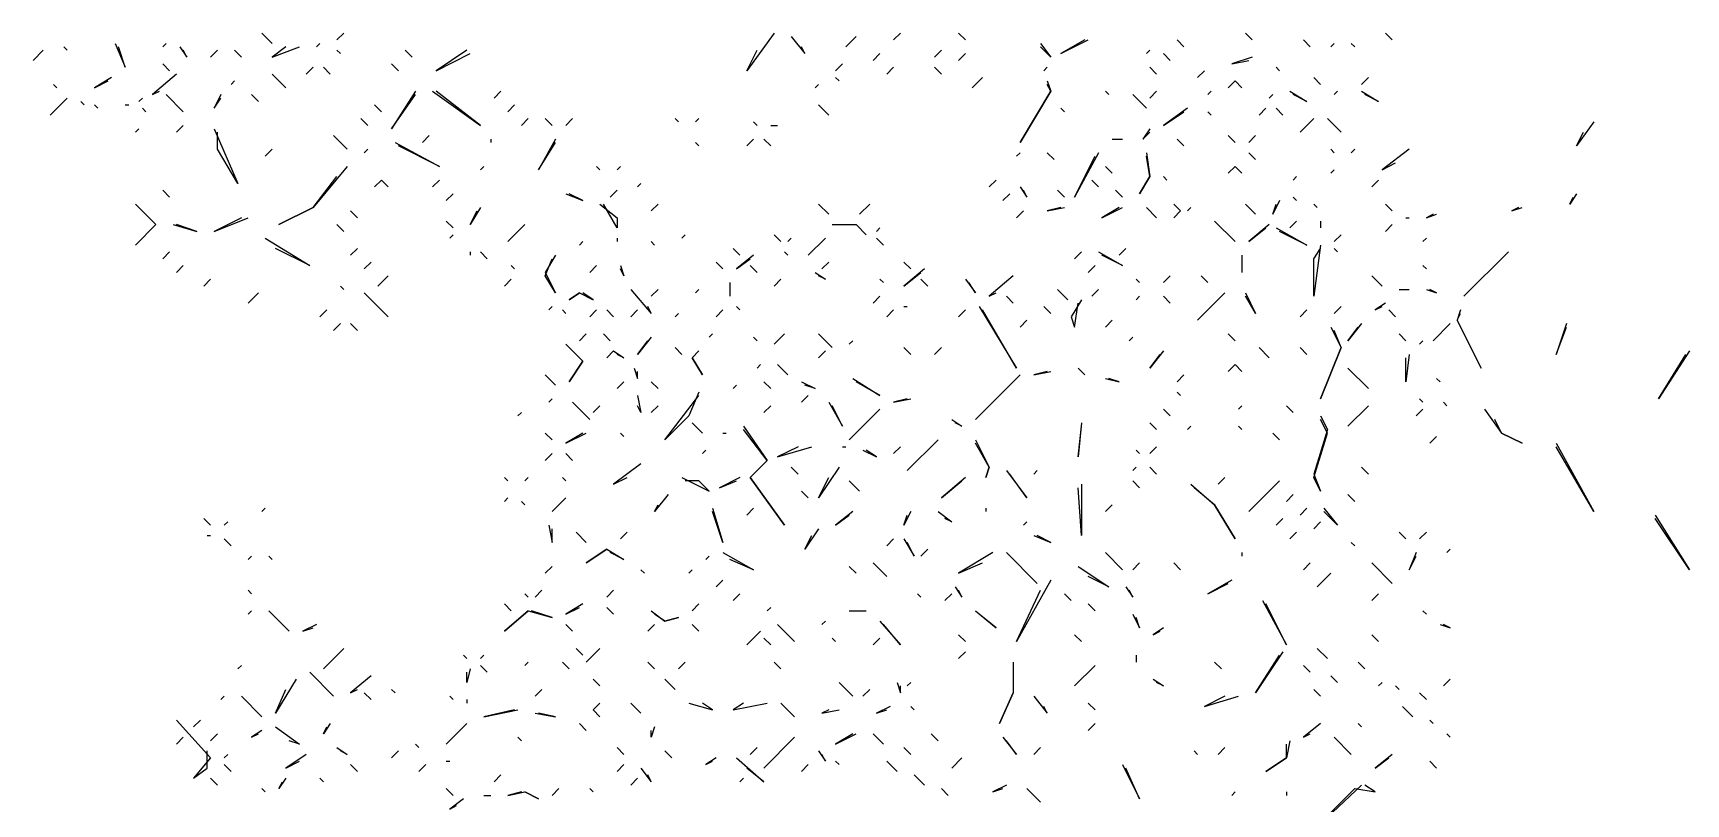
# Model space of a CAD drawing. Extents: x 1 to 2775, y -31 to 2075.
# Drawn here: x 1618 to 1698.7, y 681.9 to 719.5 of the extents above; entities that cross this region are included whole.
import ezdxf

# ---------------------------------------------------------------- set-up
doc = ezdxf.new("R2010")
doc.units = 0
doc.layers.add('LINEWORK', color=4, linetype='CONTINUOUS')

msp = doc.modelspace()

# ---------------------------------------------------------------- linework, layer by layer
at = {"layer": 'LINEWORK'}
for points in [[(1619.5, 718.8333), (1619.6667, 718.6667)], [(1622, 719), (1622.5, 717.8333), (1622.1667, 718.8333)], [(1624.5, 719), (1624.3333, 718.8333)], [(1625.1667, 718.8333), (1625.5, 718.3333), (1625.3333, 718.6667)], [(1629.1667, 719.5), (1629.6667, 719)], [(1630.3333, 718.8333), (1629.6667, 718.3333), (1631, 718.8333)], [(1632, 719), (1631.8333, 718.8333)], [(1633.1667, 719.5), (1632.8333, 719.1667)], [(1654.1667, 719.5), (1652.8333, 717.6667), (1653.3333, 718.6667)], [(1655, 719.3333), (1655.6667, 718.5), (1655.5, 718.8333)], [(1658.1667, 719.3333), (1657.6667, 718.8333)], [(1660.3333, 719.5), (1660, 719.1667)], [(1663.1667, 719.5), (1663.5, 719.1667)], [(1667.1667, 719), (1667.6667, 718.3333), (1667.1667, 718.8333)], [(1669.3333, 719.1667), (1668.1667, 718.5), (1669.5, 719.1667)], [(1673.8333, 719.1667), (1674.1667, 718.8333)], [(1677.1667, 719.5), (1677.5, 719.1667)], [(1680, 719.1667), (1680.3333, 718.8333)], [(1681.5, 719), (1681.3333, 718.8333)], [(1682.3333, 719), (1682.5, 718.8333)], [(1684, 719.5), (1684.3333, 719.1667)], [(1618.5, 718.6667), (1618, 718.1667)], [(1624.3333, 718), (1624.6667, 717.6667)], [(1627, 718.6667), (1626.6667, 718.3333)], [(1627.8333, 718.6667), (1628.1667, 718.3333)], [(1632.8333, 718.6667), (1633, 718.5)], [(1635.5, 718), (1635.8333, 717.6667)], [(1636.1667, 718.6667), (1636.5, 718.3333)], [(1639.1667, 718.6667), (1637.6667, 717.6667), (1639.3333, 718.5)], [(1657.5, 718), (1657.1667, 717.6667)], [(1659.3333, 718.5), (1659, 718.1667)], [(1662.3333, 718.6667), (1662, 718.3333)], [(1663.5, 718.5), (1663.1667, 718.1667)], [(1672.5, 718.6667), (1672.3333, 718.5)], [(1673.1667, 718.5), (1673.5, 718.1667)], [(1677.5, 718.3333), (1676.5, 718), (1677.3333, 718.1667)], [(1621.8333, 717.3333), (1621, 716.8333), (1621.6667, 717.1667)], [(1625, 717.5), (1623.8333, 716.5), (1624.1667, 716.6667)], [(1627.8333, 717.1667), (1627.6667, 717)], [(1629.6667, 717.5), (1630.3333, 716.8333)], [(1631.6667, 717.8333), (1631.3333, 717.5)], [(1632.1667, 717.8333), (1632.5, 717.5)], [(1657.1667, 717.3333), (1657.3333, 717.1667)], [(1660, 717.8333), (1659.6667, 717.5)], [(1662, 717.8333), (1662.3333, 717.5)], [(1664.3333, 717.3333), (1663.8333, 716.8333)], [(1667.5, 717.1667), (1667.6667, 716.6667), (1666.1667, 714.1667), (1667.6667, 716.6667), (1667.5, 717)], [(1667.5, 717.8333), (1667.3333, 717.6667)], [(1672.5, 717.8333), (1672.8333, 717.5)], [(1675.1667, 717.6667), (1674.8333, 717.3333)], [(1676.6667, 717.1667), (1676.3333, 716.8333), (1676.6667, 717.1667), (1677, 716.8333)], [(1678.6667, 717.8333), (1678.8333, 717.6667)], [(1680.5, 717.3333), (1680.8333, 717)], [(1683.1667, 717.3333), (1682.8333, 717)], [(1619.6667, 716.3333), (1618.8333, 715.5)], [(1619, 717), (1619.1667, 716.8333)], [(1623.3333, 716.3333), (1623.1667, 716.1667)], [(1624.5, 716.5), (1625.3333, 715.6667)], [(1627.1667, 716.5), (1626.8333, 715.8333), (1627.1667, 716.3333)], [(1628.6667, 716.5), (1629, 716.1667)], [(1636.6667, 716.6667), (1635.5, 714.8333), (1636.6667, 716.5)], [(1637.5, 716.6667), (1639.8333, 715), (1637.6667, 716.6667)], [(1640.8333, 716.6667), (1640.5, 716.3333)], [(1656.3333, 717), (1656.1667, 716.8333)], [(1670.3333, 716.6667), (1670.5, 716.5)], [(1671.6667, 716.5), (1672.3333, 715.8333)], [(1672.8333, 716.6667), (1672.5, 716.3333)], [(1675.5, 716.6667), (1675.3333, 716.5)], [(1678.5, 716.5), (1678.3333, 716.3333)], [(1679.3333, 716.6667), (1680.1667, 716.1667), (1679.5, 716.5)], [(1681.6667, 716.6667), (1681.5, 716.5)], [(1682.8333, 716.6667), (1683.6667, 716.1667), (1683, 716.5)], [(1620.3333, 716.1667), (1620.5, 716)], [(1621, 716), (1621.1667, 715.8333)], [(1622.5, 716), (1622.6667, 716)], [(1623.3333, 715.8333), (1623.5, 715.6667)], [(1634.6667, 716), (1635, 715.6667)], [(1641.5, 716), (1641.1667, 715.6667)], [(1656.3333, 716), (1656.8333, 715.5)], [(1668.1667, 715.8333), (1668.3333, 715.6667)], [(1674.3333, 715.8333), (1673.1667, 715), (1674.1667, 715.6667)], [(1675.3333, 715.6667), (1675.5, 715.5)], [(1678.1667, 715.8333), (1677.8333, 715.5)], [(1678.6667, 715.8333), (1679, 715.5)], [(1623.1667, 714.8333), (1623, 714.6667)], [(1625.3333, 715), (1625, 714.6667)], [(1626.8333, 714.8333), (1628, 712.1667), (1627, 713.8333), (1627, 714.6667)], [(1634, 715.3333), (1634.3333, 715)], [(1642.1667, 715.3333), (1641.8333, 715)], [(1643, 715.3333), (1643.3333, 715)], [(1644.3333, 715.3333), (1644, 715)], [(1649.3333, 715.3333), (1649.5, 715.1667)], [(1650.5, 715.3333), (1650.3333, 715.1667)], [(1653.1667, 715.1667), (1653.3333, 715)], [(1654, 715), (1654.3333, 715)], [(1672.5, 714.8333), (1672.1667, 714.3333), (1672.5, 714.6667)], [(1680.5, 715.3333), (1679.8333, 714.6667)], [(1681.1667, 715.3333), (1681.8333, 714.6667)], [(1694.1667, 715.1667), (1693.3333, 714), (1693.6667, 714.6667)], [(1632.6667, 714.5), (1633.3333, 713.8333)], [(1635.6667, 714.1667), (1637.8333, 713), (1635.8333, 714)], [(1637.3333, 714.5), (1637, 714.1667)], [(1640.3333, 714.3333), (1640.3333, 714.1667)], [(1643.5, 714.3333), (1642.6667, 712.8333), (1643.5, 714.1667)], [(1650.3333, 714.1667), (1650.5, 714)], [(1653.1667, 714.3333), (1652.8333, 714)], [(1653.6667, 714.3333), (1654, 714)], [(1670.6667, 714.3333), (1671.1667, 714.3333)], [(1673.8333, 714.3333), (1674.1667, 714)], [(1676.3333, 714.5), (1676.6667, 714.1667)], [(1677.6667, 714.5), (1677.3333, 714.1667)], [(1629.6667, 713.8333), (1629.3333, 713.5)], [(1634.3333, 713.8333), (1634.1667, 713.6667)], [(1666.1667, 713.6667), (1666, 713.5)], [(1667.5, 713.6667), (1667.8333, 713.3333)], [(1670, 713.6667), (1668.8333, 711.5), (1669.8333, 713.5)], [(1672.3333, 713.6667), (1672.5, 712.5), (1672, 711.6667), (1672.5, 712.5), (1672.3333, 713.5)], [(1677.3333, 713.6667), (1677.6667, 713.3333)], [(1681.3333, 713.8333), (1681.5, 713.6667)], [(1682.5, 713.8333), (1682.3333, 713.6667)], [(1685.1667, 713.8333), (1683.8333, 712.8333), (1684.5, 713.1667)], [(1633.3333, 713), (1631.6667, 711), (1630, 710.1667), (1631.6667, 711), (1632.8333, 712.5)], [(1635, 712.3333), (1634.6667, 712), (1635, 712.3333), (1635.3333, 712)], [(1637.8333, 712.3333), (1637.5, 712)], [(1640, 713), (1639.8333, 712.8333)], [(1645.5, 713), (1645.6667, 712.8333)], [(1646.6667, 713), (1646.5, 712.8333)], [(1665, 712.3333), (1664.6667, 712)], [(1669.6667, 712.3333), (1670, 712)], [(1670.3333, 713), (1670.6667, 712.6667)], [(1673.1667, 712.5), (1673.3333, 712.3333)], [(1676.6667, 713), (1676.3333, 712.6667), (1676.6667, 713), (1677, 712.6667)], [(1679.6667, 712.5), (1679.5, 712.3333)], [(1681.5, 712.8333), (1681.3333, 712.6667)], [(1683.6667, 712.3333), (1683.3333, 712)], [(1624.3333, 711.8333), (1624.6667, 711.5)], [(1638.5, 711.6667), (1638.1667, 711.3333)], [(1644, 711.6667), (1644.8333, 711.3333), (1644.1667, 711.6667)], [(1646.5, 711.8333), (1646.1667, 711.5)], [(1647.6667, 712.1667), (1647.5, 712)], [(1665.6667, 711.6667), (1665.3333, 711.3333)], [(1666.1667, 712), (1666.5, 711.5), (1666.3333, 711.8333)], [(1668, 711.8333), (1668.3333, 711.5)], [(1670.8333, 711.8333), (1671.1667, 711.5)], [(1679.5, 711.5), (1679.6667, 711.3333)], [(1693.3333, 711.6667), (1693, 711.1667), (1693.1667, 711.5)], [(1623, 711.1667), (1624, 710.1667), (1623, 709.1667), (1624, 710.1667)], [(1633.5, 710.8333), (1633.8333, 710.5)], [(1639.8333, 711), (1639.3333, 710.1667), (1639.6667, 710.8333)], [(1645.6667, 711.1667), (1646.5, 710.5), (1646.5, 710), (1645.8333, 711.1667)], [(1648.5, 711.1667), (1648.1667, 710.8333)], [(1656.3333, 711.1667), (1656.8333, 710.6667)], [(1658.8333, 711.1667), (1658.3333, 710.6667)], [(1666.3333, 710.8333), (1666, 710.5)], [(1668.1667, 711), (1667.5, 710.8333), (1668.3333, 711)], [(1671, 711), (1670.1667, 710.5), (1671.1667, 711)], [(1672.3333, 711), (1672.8333, 710.5)], [(1673.6667, 711.1667), (1674, 710.8333), (1673.6667, 710.5), (1674, 710.8333)], [(1674.5, 711), (1674.3333, 710.8333)], [(1677.1667, 711.1667), (1677.6667, 710.6667)], [(1678.8333, 711.3333), (1678.5, 710.6667), (1678.6667, 711.1667)], [(1680.5, 711.1667), (1680.6667, 711)], [(1684, 711.1667), (1684.3333, 710.8333)], [(1690.5, 711), (1690.1667, 710.8333), (1690.6667, 711)], [(1624.8333, 710.1667), (1626, 709.8333), (1625, 710.1667)], [(1628.1667, 710.5), (1626.8333, 709.8333), (1628.5, 710.5)], [(1632.8333, 710.1667), (1633.1667, 709.8333)], [(1638.1667, 710.3333), (1638.5, 710)], [(1642, 710.1667), (1641.1667, 709.3333)], [(1657, 710.1667), (1658.1667, 710.1667), (1658.6667, 709.6667), (1658.1667, 710.1667)], [(1659.3333, 710), (1659.1667, 709.8333)], [(1675.6667, 710.3333), (1676.6667, 709.3333)], [(1678.3333, 710.1667), (1677.3333, 709.3333), (1678.1667, 710)], [(1678.6667, 710), (1680.1667, 709.1667), (1678.8333, 709.8333)], [(1679.6667, 710.3333), (1679.3333, 710)], [(1680.8333, 710.3333), (1680.8333, 710)], [(1684.3333, 710.1667), (1684, 709.8333)], [(1685, 710.5), (1685.1667, 710.5)], [(1686.3333, 710.6667), (1686, 710.5), (1686.5, 710.6667)], [(1629.3333, 709.5), (1631.5, 708.1667), (1629.8333, 709)], [(1638.5, 709.6667), (1638.3333, 709.5)], [(1644.8333, 709.3333), (1644.6667, 709.1667)], [(1646.5, 709.5), (1646.5, 709.3333)], [(1648.1667, 709.3333), (1648.3333, 709.1667)], [(1649.8333, 709.6667), (1649.6667, 709.5)], [(1654.1667, 709.6667), (1654.5, 709.3333)], [(1655, 709.5), (1654.8333, 709.3333)], [(1656.6667, 709.5), (1655.8333, 708.6667)], [(1659.1667, 709.5), (1659.5, 709.1667)], [(1680.8333, 709.1667), (1680.5, 706.6667), (1680.5, 708.5), (1680.8333, 709)], [(1681.8333, 709.6667), (1681.5, 709.3333)], [(1686, 709.5), (1685.8333, 709.3333)], [(1624.6667, 708.8333), (1624.3333, 708.5)], [(1633.8333, 709), (1633.5, 708.6667)], [(1634.5, 708.3333), (1634.1667, 708)], [(1639.3333, 708.8333), (1639.3333, 708.6667)], [(1639.8333, 708.8333), (1640.1667, 708.5)], [(1643.5, 708.6667), (1643, 707.8333), (1643.5, 706.8333), (1643, 707.6667), (1643.3333, 708.5)], [(1651.3333, 708.3333), (1651.6667, 708)], [(1652.1667, 709), (1652.5, 708.6667)], [(1653.1667, 708.6667), (1652.3333, 708), (1653, 708.5)], [(1654.6667, 708.8333), (1654.8333, 708.6667)], [(1656.8333, 708.3333), (1656.5, 708)], [(1660.5, 708.3333), (1660.8333, 708)], [(1669.1667, 708.8333), (1668.8333, 708.5)], [(1670, 708.8333), (1671.1667, 708.1667), (1670.1667, 708.6667)], [(1671.3333, 709), (1671, 708.6667)], [(1677, 708.6667), (1677, 707.8333)], [(1681.5, 709), (1681.6667, 708.8333)], [(1690, 708.8333), (1687.8333, 706.6667)], [(1625.3333, 708.1667), (1625, 707.8333)], [(1626.6667, 707.5), (1626.3333, 707.1667)], [(1635.3333, 707.6667), (1634.8333, 707.1667)], [(1641.3333, 707.5), (1641, 707.1667)], [(1641.3333, 708.1667), (1641.5, 708)], [(1645.5, 708.1667), (1645.1667, 707.8333)], [(1646.6667, 708.1667), (1646.8333, 707.6667), (1646.6667, 708)], [(1653, 708.1667), (1653.3333, 707.8333)], [(1654.5, 707.5), (1654.1667, 707.1667)], [(1656.1667, 707.8333), (1656.6667, 707.5), (1656.3333, 707.6667)], [(1659.3333, 707.5), (1659.5, 707.3333)], [(1661.5, 708), (1660.5, 707.1667), (1661.3333, 707.8333)], [(1661.3333, 707.5), (1661.6667, 707.1667)], [(1663.5, 707.5), (1664, 706.8333), (1663.6667, 707.3333)], [(1665.8333, 707.6667), (1664.6667, 706.6667), (1665, 706.8333)], [(1669.8333, 708.1667), (1669.5, 707.8333)], [(1671.8333, 707.5), (1672, 707.3333)], [(1673.5, 707.6667), (1673.1667, 707.3333)], [(1675, 707.6667), (1675.3333, 707.3333)], [(1683.3333, 707.6667), (1683.8333, 707.1667)], [(1685.8333, 708.1667), (1686, 708)], [(1629, 706.8333), (1628.5, 706.3333)], [(1633, 707.1667), (1633.1667, 707)], [(1634.1667, 706.8333), (1635.3333, 705.6667)], [(1644.6667, 706.8333), (1644.1667, 706.5), (1644.6667, 706.8333), (1645.3333, 706.5), (1644.8333, 706.8333)], [(1647.1667, 707), (1648.1667, 705.8333), (1648, 706.1667)], [(1648.5, 707), (1648.1667, 706.6667)], [(1650.5, 707), (1650.3333, 706.8333)], [(1652, 707.3333), (1652, 706.6667)], [(1659.3333, 706.6667), (1659, 706.3333)], [(1665.5, 706.6667), (1665.8333, 706.3333)], [(1668, 707), (1668.5, 706.5)], [(1670, 707), (1669.6667, 706.6667)], [(1672, 706.6667), (1671.8333, 706.5)], [(1673.1667, 706.6667), (1673.5, 706.3333)], [(1676.1667, 706.8333), (1674.8333, 705.5)], [(1677.1667, 706.8333), (1677.6667, 705.8333), (1677.1667, 706.6667)], [(1684.6667, 707), (1685.1667, 707)], [(1686, 707), (1686.5, 706.8333), (1686.1667, 707)], [(1632.3333, 706), (1632, 705.6667)], [(1643.3333, 706.1667), (1643.1667, 706)], [(1643.8333, 706), (1644, 705.8333)], [(1645.5, 706), (1645.1667, 705.6667)], [(1646, 706), (1646.3333, 705.6667)], [(1647.5, 706), (1647.1667, 705.6667)], [(1649.5, 705.8333), (1649.3333, 705.6667)], [(1651.6667, 706), (1651.3333, 705.6667)], [(1652.3333, 706.1667), (1652.5, 706)], [(1660, 706), (1659.6667, 705.6667)], [(1660.5, 706.1667), (1660.6667, 706.1667)], [(1663.5, 706), (1663.1667, 705.6667)], [(1664.1667, 706.1667), (1666, 703.1667), (1664.3333, 706)], [(1667.3333, 706.1667), (1667.6667, 705.8333)], [(1669.1667, 706.5), (1668.6667, 705.6667), (1668.8333, 705.1667), (1669, 706.3333)], [(1680.1667, 706), (1679.8333, 705.6667)], [(1681.8333, 706.1667), (1681.5, 705.8333)], [(1684, 706.3333), (1683.5, 706), (1683.8333, 706.1667)], [(1684.1667, 706), (1684.5, 705.6667)], [(1687.6667, 706), (1687.5, 705.5), (1688.6667, 703.1667), (1687.5, 705.5), (1687.6667, 705.8333)], [(1633, 705.3333), (1632.6667, 705)], [(1633.5, 705.3333), (1633.8333, 705)], [(1666.5, 705.5), (1666.1667, 705.1667)], [(1670.6667, 705.5), (1670.3333, 705.1667)], [(1681.3333, 705.1667), (1681.8333, 704.1667), (1680.8333, 701.6667), (1681.8333, 704.1667), (1681.5, 705)], [(1682.8333, 705.3333), (1682.1667, 704.5), (1682.6667, 705.1667)], [(1687.1667, 705.3333), (1686.3333, 704.5)], [(1692.8333, 705.3333), (1692.3333, 703.8333), (1692.8333, 705.1667)], [(1644, 704.3333), (1644.8333, 703.5), (1644.1667, 702.5), (1644.8333, 703.5)], [(1645, 704.8333), (1644.6667, 704.5)], [(1645.8333, 704.8333), (1646.1667, 704.5)], [(1648.1667, 704.6667), (1647.5, 703.8333), (1648, 704.5)], [(1651.1667, 704.8333), (1651, 704.6667)], [(1653.1667, 704.6667), (1653.3333, 704.5)], [(1654.6667, 704.8333), (1654.1667, 704.3333)], [(1656.3333, 704.8333), (1657, 704.1667)], [(1658, 704.5), (1657.8333, 704.3333)], [(1671.6667, 704.6667), (1671.5, 704.5)], [(1676.3333, 704.8333), (1676.6667, 704.5)], [(1684.6667, 704.8333), (1685, 704.5)], [(1685.8333, 704.5), (1685.6667, 704.3333)], [(1646.3333, 704), (1646, 703.6667), (1646.3333, 704), (1646.8333, 703.6667), (1646.5, 703.8333)], [(1649.3333, 704.1667), (1649.6667, 703.8333)], [(1650.5, 704), (1650.1667, 703.6667), (1650.6667, 702.8333), (1650.1667, 703.6667)], [(1656.6667, 704), (1656.3333, 703.6667)], [(1660.5, 704.1667), (1660.8333, 703.8333)], [(1662.3333, 704.1667), (1662, 703.8333)], [(1673.1667, 704), (1672.5, 703.1667), (1673, 703.8333)], [(1677.8333, 704.1667), (1678.3333, 703.6667)], [(1679.8333, 704.1667), (1680.1667, 703.8333)], [(1685.1667, 703.8333), (1685, 702.5), (1685, 703.6667)], [(1698.8333, 704), (1697.3333, 701.6667), (1698.6667, 703.8333)], [(1643, 702.8333), (1643.5, 702.3333)], [(1647.3333, 703.1667), (1647.5, 702.6667), (1647.5, 703)], [(1653.5, 703.3333), (1653.3333, 703.1667)], [(1654.3333, 703.3333), (1654.8333, 702.8333)], [(1658, 702.6667), (1659.3333, 701.8333), (1658.1667, 702.5)], [(1666.1667, 702.8333), (1664, 700.6667)], [(1667.5, 703), (1666.8333, 702.8333), (1667.6667, 703)], [(1669, 703.1667), (1669.3333, 702.8333)], [(1670.3333, 702.6667), (1671, 702.5), (1670.5, 702.6667)], [(1674.1667, 702.8333), (1673.8333, 702.5)], [(1676.6667, 703.3333), (1676.3333, 703), (1676.6667, 703.3333), (1677, 703)], [(1682.1667, 703.1667), (1683.1667, 702.1667)], [(1686.5, 702.6667), (1686.6667, 702.5)], [(1646.8333, 702.5), (1646.5, 702.1667)], [(1647.5, 701.8333), (1647.6667, 701), (1647.5, 701.3333)], [(1648.1667, 702.5), (1648.5, 702.1667)], [(1650.5, 702), (1650, 700.8333), (1648.8333, 699.6667), (1650.5, 701.8333)], [(1652.3333, 702.3333), (1652.1667, 702.1667)], [(1653.6667, 702.5), (1654, 702.1667)], [(1655.5, 702.5), (1656.1667, 702.1667), (1655.6667, 702.3333)], [(1655.8333, 701.8333), (1655.5, 701.5)], [(1673.8333, 702), (1674, 701.8333)], [(1641.8333, 701), (1641.6667, 700.8333)], [(1643.3333, 701.6667), (1643.1667, 701.5)], [(1644.3333, 701.5), (1645.1667, 700.6667)], [(1645.6667, 701.3333), (1645.3333, 701)], [(1648.5, 701.3333), (1648.1667, 701)], [(1654, 701.3333), (1653.6667, 701)], [(1656.8333, 701.5), (1657.5, 700.3333), (1657, 701.3333)], [(1659.3333, 701.1667), (1657.8333, 699.6667)], [(1660.6667, 701.6667), (1660, 701.5), (1660.8333, 701.6667)], [(1673.1667, 701.1667), (1673.5, 700.8333)], [(1677, 701.3333), (1676.8333, 701.1667)], [(1679.1667, 701.3333), (1679.5, 701)], [(1683.1667, 701.3333), (1682.1667, 700.3333)], [(1685.8333, 701.1667), (1685.5, 700.8333)], [(1685.6667, 701.6667), (1685.8333, 701.5)], [(1686.8333, 701.5), (1687, 701.3333)], [(1688.8333, 701.1667), (1689.6667, 700), (1690.6667, 699.5), (1689.6667, 700), (1689.3333, 700.6667)], [(1650.1667, 700.5), (1650.6667, 700)], [(1652.6667, 700.3333), (1653.8333, 698.6667), (1653, 697.8333), (1654.6667, 695.5), (1653, 697.8333), (1653.8333, 698.6667), (1652.6667, 700.1667)], [(1662.8333, 700.6667), (1663.3333, 700.3333), (1663, 700.5)], [(1669.1667, 700.5), (1669, 698.8333), (1669.1667, 700.3333)], [(1672.5, 700.5), (1672.8333, 700.1667)], [(1674.5, 700.3333), (1674.3333, 700.1667)], [(1676.8333, 700.3333), (1677, 700.1667)], [(1680.8333, 700.8333), (1681.1667, 700.1667), (1680.5, 698), (1680.8333, 697.1667), (1680.5, 697.8333), (1681.1667, 700), (1680.8333, 700.6667)], [(1643, 700), (1643.3333, 699.6667)], [(1644.8333, 700), (1644, 699.5), (1645, 700)], [(1646.6667, 700), (1646.8333, 699.8333)], [(1651.6667, 700), (1651.8333, 700)], [(1662.1667, 699.6667), (1660.6667, 698.1667)], [(1664, 699.6667), (1664.6667, 698.3333), (1664.5, 697.8333), (1664.6667, 698.3333), (1664, 699.5)], [(1678.5, 700), (1678.8333, 699.6667)], [(1686.5, 699.8333), (1686.1667, 699.5)], [(1692.3333, 699.5), (1694.1667, 696.1667), (1692.3333, 699.3333)], [(1643.3333, 699), (1643, 698.6667)], [(1644, 699), (1644.3333, 698.6667)], [(1650.8333, 699.1667), (1650.6667, 699)], [(1655.3333, 699.3333), (1654.3333, 698.8333), (1656, 699.3333)], [(1657.5, 699.3333), (1657.6667, 699.3333)], [(1658.5, 699.1667), (1659.1667, 698.8333), (1658.6667, 699.1667)], [(1660.3333, 699.3333), (1660, 699)], [(1671.8333, 699.1667), (1672, 699)], [(1672.8333, 699.3333), (1672.5, 699)], [(1641, 697.8333), (1641.1667, 697.6667)], [(1642.1667, 697.8333), (1642, 697.6667)], [(1643.8333, 697.8333), (1644, 697.6667)], [(1647.6667, 698.5), (1646.3333, 697.5), (1647, 697.8333)], [(1649.6667, 697.8333), (1651, 697.1667), (1650.5, 697.6667), (1649.8333, 697.6667)], [(1652.5, 697.8333), (1651.5, 697.3333), (1652.3333, 697.6667)], [(1655, 698.3333), (1655.3333, 698)], [(1657.3333, 698.3333), (1656.3333, 696.8333), (1656.8333, 697.8333)], [(1663.5, 697.8333), (1662.3333, 696.8333), (1663.3333, 697.6667)], [(1665.5, 698.1667), (1666.5, 696.8333), (1665.6667, 698)], [(1667, 698.1667), (1666.8333, 698)], [(1671.8333, 698.3333), (1671.6667, 698.1667)], [(1672.5, 698.3333), (1672.8333, 698)], [(1676.1667, 697.8333), (1675.8333, 697.5)], [(1682.8333, 698.3333), (1683.1667, 698)], [(1649, 697), (1648.3333, 696.1667), (1648.5, 696.5)], [(1655.5, 697.1667), (1655.8333, 696.8333)], [(1657.8333, 697.6667), (1658.3333, 697.1667)], [(1669.1667, 697.5), (1669.1667, 695), (1669, 697.3333)], [(1671.6667, 697.6667), (1672, 697.3333)], [(1674.5, 697.5), (1675.6667, 696.5), (1676.6667, 694.8333), (1675.6667, 696.5), (1674.6667, 697.3333)], [(1678.8333, 697.6667), (1677.3333, 696.1667)], [(1679.5, 697), (1679.1667, 696.6667)], [(1682.1667, 697), (1682.5, 696.6667)], [(1629.3333, 696.3333), (1629.1667, 696.1667)], [(1641.1667, 696.8333), (1641, 696.6667)], [(1641.8333, 696.6667), (1642, 696.5)], [(1644, 696.8333), (1643.3333, 696.1667)], [(1651.1667, 696.3333), (1651.6667, 694.6667), (1651.1667, 696.1667)], [(1653.1667, 696.3333), (1652.8333, 696)], [(1658, 696.1667), (1657.1667, 695.5), (1657.8333, 696)], [(1660.8333, 696.1667), (1660.5, 695.5), (1660.6667, 696)], [(1662.1667, 696.1667), (1662.8333, 695.6667), (1662.5, 695.8333)], [(1664.5, 696.3333), (1664.5, 696.1667)], [(1670.6667, 696.5), (1670.3333, 696.1667)], [(1680.1667, 696.3333), (1679.8333, 696)], [(1681, 696.3333), (1681.6667, 695.5), (1681, 696.1667)], [(1626.3333, 695.8333), (1626.6667, 695.5)], [(1627.5, 695.6667), (1627.3333, 695.5)], [(1643.1667, 695.5), (1643.3333, 694.6667), (1643.3333, 695.3333)], [(1666.5, 695.6667), (1666.3333, 695.5)], [(1679, 695.8333), (1678.6667, 695.5)], [(1680.8333, 695.6667), (1680.5, 695.3333)], [(1697.1667, 696), (1698.8333, 693.3333), (1697.1667, 695.8333)], [(1626.5, 695), (1626.6667, 695)], [(1627.3333, 694.8333), (1627.6667, 694.5)], [(1644.5, 695.1667), (1645, 694.6667)], [(1647, 695.1667), (1646.6667, 694.8333)], [(1656.3333, 695.3333), (1655.6667, 694.3333), (1656, 695)], [(1660, 694.8333), (1659.6667, 694.5)], [(1660.5, 694.8333), (1661, 694), (1660.6667, 694.6667)], [(1666.8333, 695), (1667.6667, 694.6667), (1667, 695)], [(1679.6667, 695.1667), (1679.3333, 694.8333)], [(1682.3333, 694.6667), (1682.5, 694.5)], [(1684.6667, 695.1667), (1685, 694.8333)], [(1686, 695.1667), (1685.6667, 694.8333)], [(1628.6667, 694), (1628.5, 693.8333)], [(1629.5, 694), (1629.6667, 693.8333)], [(1646, 694.3333), (1645, 693.6667), (1646, 694.3333), (1646.8333, 693.8333), (1646.1667, 694.1667)], [(1651, 694), (1650.8333, 693.8333)], [(1651.6667, 694.1667), (1653.1667, 693.3333), (1652, 693.8333)], [(1661.6667, 694.3333), (1661.3333, 694)], [(1664.8333, 694.1667), (1663.1667, 693.1667), (1664.3333, 693.6667)], [(1665.5, 694.1667), (1667, 692.6667)], [(1670.3333, 694.1667), (1671.1667, 693.3333)], [(1677, 694.1667), (1677, 694)], [(1685.5, 694.1667), (1685.1667, 693.3333), (1685.5, 694)], [(1687.1667, 694.3333), (1687, 694.1667)], [(1643.3333, 693.5), (1643, 693.1667)], [(1647.6667, 693.3333), (1647.8333, 693.1667)], [(1650.1667, 693.3333), (1650, 693.1667)], [(1657.8333, 693.5), (1658.1667, 693.1667)], [(1659, 693.6667), (1659.6667, 693)], [(1669, 693.5), (1670.5, 692.5), (1669.5, 693)], [(1672, 693.6667), (1671.6667, 693.3333)], [(1673.6667, 693.6667), (1674, 693.3333)], [(1680.3333, 693.6667), (1680, 693.3333)], [(1681.3333, 693.1667), (1680.6667, 692.5)], [(1683.3333, 693.6667), (1684.3333, 692.6667)], [(1628.5, 692.3333), (1628.6667, 692.1667)], [(1642, 692.1667), (1642.1667, 692)], [(1642.8333, 692.3333), (1642.5, 692)], [(1646.3333, 692.3333), (1646, 692)], [(1651.6667, 692.8333), (1651.3333, 692.5)], [(1652.5, 692.1667), (1652.1667, 691.8333)], [(1661.1667, 692.1667), (1661.3333, 692)], [(1662.8333, 692.1667), (1662.5, 691.8333)], [(1663, 692.5), (1663.3333, 692), (1663.1667, 692.3333)], [(1667.6667, 692.8333), (1666, 689.8333), (1667.1667, 692.3333)], [(1668.3333, 692.1667), (1668.6667, 691.8333)], [(1671.3333, 692.5), (1671.6667, 692), (1671.5, 692.3333)], [(1676.5, 692.8333), (1675.3333, 692.1667), (1676.3333, 692.6667)], [(1683.6667, 692.1667), (1683.3333, 691.8333)], [(1628.6667, 691.3333), (1628.5, 691.1667)], [(1629.5, 691.3333), (1630.5, 690.3333)], [(1641, 691.6667), (1641.3333, 691.3333)], [(1642.1667, 691.3333), (1641, 690.3333), (1642.1667, 691.3333), (1643.3333, 691), (1642.3333, 691.3333)], [(1644.8333, 691.6667), (1644, 691.1667), (1644.6667, 691.5)], [(1646, 691.5), (1646.3333, 691.1667)], [(1648.1667, 691.3333), (1648.8333, 690.8333), (1649.5, 691), (1648.8333, 690.8333), (1648.3333, 691.1667)], [(1650.5, 691.6667), (1650.1667, 691.3333)], [(1654, 691.5), (1653.8333, 691.3333)], [(1657.8333, 691.3333), (1658.6667, 691.3333)], [(1664, 691.3333), (1665, 690.5), (1664.1667, 691.1667)], [(1669.5, 691.6667), (1669.8333, 691.3333)], [(1678, 691.8333), (1679.1667, 689.6667), (1678.1667, 691.6667)], [(1685.8333, 691.3333), (1686, 691.1667)], [(1631.8333, 690.6667), (1631.1667, 690.3333), (1631.6667, 690.5)], [(1644, 690.6667), (1644.3333, 690.3333)], [(1648.3333, 690.6667), (1648, 690.3333)], [(1650.1667, 690.6667), (1650.5, 690.3333)], [(1654.3333, 690.6667), (1655.1667, 689.8333)], [(1656.6667, 690.8333), (1656.5, 690.6667)], [(1659.3333, 690.8333), (1660.3333, 689.6667), (1659.5, 690.6667)], [(1671.6667, 691.1667), (1672, 690.5), (1671.8333, 691)], [(1686.6667, 690.6667), (1687.1667, 690.5), (1686.8333, 690.6667)], [(1653.5, 690.3333), (1652.8333, 689.6667)], [(1653.6667, 690), (1654, 689.6667)], [(1657, 690), (1657.1667, 689.8333)], [(1659.3333, 690), (1659, 689.6667)], [(1663.1667, 690.1667), (1663.5, 689.8333)], [(1668.8333, 690.1667), (1669.1667, 689.8333)], [(1673.1667, 690.5), (1672.6667, 690.1667), (1673, 690.3333)], [(1683.3333, 690.1667), (1683.6667, 689.8333)], [(1633.1667, 689.5), (1632.1667, 688.5)], [(1639, 689.1667), (1639.1667, 689)], [(1640, 689.1667), (1639.8333, 689)], [(1644.5, 689.5), (1644.8333, 689.1667)], [(1645.6667, 689.5), (1645, 688.8333)], [(1663.5, 689.3333), (1663.1667, 689)], [(1671.8333, 689.1667), (1671.8333, 688.8333)], [(1679, 689.3333), (1677.6667, 687.3333), (1678.8333, 689.1667)], [(1680.6667, 689.5), (1681.1667, 689)], [(1628.1667, 688.6667), (1628, 688.5)], [(1631.5, 688.3333), (1632.6667, 687.1667)], [(1634.5, 688.1667), (1633.5, 687.3333), (1633.8333, 687.5)], [(1639.3333, 688.5), (1639.1667, 687.8333), (1639.1667, 688.3333)], [(1639.8333, 688.6667), (1640.1667, 688.3333)], [(1642.1667, 688.8333), (1642, 688.6667)], [(1643.8333, 688.8333), (1644.1667, 688.5)], [(1648, 688.8333), (1648.3333, 688.5)], [(1649.8333, 688.8333), (1649.5, 688.5)], [(1654.1667, 688.8333), (1654.5, 688.5)], [(1665.8333, 688.8333), (1665.8333, 687.3333), (1665.1667, 685.8333), (1665.8333, 687.3333)], [(1669.8333, 688.6667), (1668.8333, 687.6667)], [(1675.6667, 688.8333), (1676, 688.5)], [(1680, 688.6667), (1680.3333, 688.3333)], [(1681.3333, 688.1667), (1681.6667, 687.8333)], [(1682.6667, 688.8333), (1683, 688.5)], [(1630.8333, 688), (1629.8333, 686.3333), (1630.3333, 687.5)], [(1634.1667, 687.3333), (1634.5, 687)], [(1635.5, 687.5), (1635.6667, 687.3333)], [(1642.8333, 687.5), (1642.5, 687.1667)], [(1645.3333, 688), (1645.6667, 687.6667)], [(1648.8333, 688), (1649.3333, 687.5)], [(1657.3333, 687.8333), (1658, 687.1667)], [(1658.8333, 687.5), (1658.5, 687.1667)], [(1660.1667, 687.8333), (1660.3333, 687.3333), (1660.3333, 687.6667)], [(1660.8333, 687.8333), (1660.6667, 687.6667)], [(1672.6667, 688), (1673.1667, 687.6667), (1672.8333, 687.8333)], [(1680.5, 687.5), (1680.8333, 687.1667)], [(1683.8333, 687.8333), (1683.6667, 687.6667)], [(1684.5, 687.6667), (1684.6667, 687.5)], [(1685.6667, 687.3333), (1686, 687)], [(1687.1667, 688), (1686.8333, 687.6667)], [(1627.3333, 687.1667), (1627.1667, 687)], [(1628.1667, 687.1667), (1629.1667, 686.1667)], [(1638.3333, 687.1667), (1638.5, 687)], [(1639.1667, 687), (1639.1667, 686.8333)], [(1641.5, 686.5), (1640, 686.1667), (1641.6667, 686.5)], [(1645.6667, 686.8333), (1645.3333, 686.5), (1645.6667, 686.1667), (1645.3333, 686.5)], [(1647.1667, 686.8333), (1647.6667, 686.3333)], [(1650, 686.8333), (1651.1667, 686.5), (1650.6667, 686.8333)], [(1652.6667, 686.8333), (1652.1667, 686.5), (1653.8333, 686.8333)], [(1654.5, 686.8333), (1655.1667, 686.1667)], [(1656.8333, 686.5), (1656.5, 686.3333), (1657.3333, 686.5)], [(1659.8333, 686.6667), (1659.1667, 686.3333), (1659.6667, 686.5)], [(1660.8333, 686.6667), (1661, 686.5)], [(1666.8333, 687.1667), (1667.5, 686.3333), (1667.3333, 686.6667)], [(1669.5, 686.8333), (1669.8333, 686.5)], [(1676.1667, 687.1667), (1675.1667, 686.6667), (1676.8333, 687.1667)], [(1684.8333, 686.6667), (1685.3333, 686.1667)], [(1625, 686), (1626.6667, 684.1667), (1625.8333, 683.1667), (1626.5, 683.6667), (1626.5, 684.5)], [(1626.1667, 686), (1625.8333, 685.6667)], [(1629.8333, 685.6667), (1631, 684.8333), (1630.5, 685)], [(1632.5, 685.8333), (1632.1667, 685.3333), (1632.3333, 685.6667)], [(1639.1667, 685.8333), (1638.1667, 684.8333)], [(1642.5, 686.3333), (1643.5, 686.1667), (1642.6667, 686.3333)], [(1644.6667, 685.8333), (1645, 685.5)], [(1648.3333, 685.6667), (1648.1667, 685.1667), (1648.1667, 685.5)], [(1669.8333, 685.8333), (1669.5, 685.5)], [(1680.8333, 685.8333), (1680, 685.1667), (1680.3333, 685.3333)], [(1682.6667, 685.8333), (1682.8333, 685.6667)], [(1686.1667, 686), (1686.3333, 685.8333)], [(1625.3333, 685.1667), (1625, 684.8333)], [(1627, 685.3333), (1626.6667, 685)], [(1629.1667, 685.5), (1628.6667, 685.1667), (1629, 685.3333)], [(1641.6667, 685.1667), (1641.8333, 685)], [(1655.1667, 685.1667), (1653.6667, 683.6667)], [(1658, 685.3333), (1657.1667, 684.8333), (1658.1667, 685.3333)], [(1659, 685.3333), (1659.5, 684.8333)], [(1661.8333, 685.3333), (1662.1667, 685)], [(1665.3333, 685.1667), (1666, 684.3333), (1665.5, 685)], [(1679.3333, 685), (1679.1667, 684.1667), (1678.1667, 683.5), (1679.1667, 684.1667), (1679.1667, 684.8333)], [(1681.5, 685.1667), (1682.3333, 684.3333)], [(1687, 685.3333), (1687.1667, 685.1667)], [(1627.5, 684.3333), (1627.3333, 684.1667)], [(1631.3333, 684.3333), (1630.3333, 683.6667), (1631, 684)], [(1632.8333, 684.6667), (1633.3333, 684.3333), (1633, 684.5)], [(1635.8333, 684.5), (1635.5, 684.1667)], [(1636.6667, 684.8333), (1636.8333, 684.6667)], [(1646.5, 684.6667), (1646.8333, 684.3333)], [(1648.8333, 684.5), (1649.1667, 684.1667)], [(1651.3333, 684.1667), (1650.8333, 683.8333), (1651.1667, 684)], [(1652.3333, 684.1667), (1653.6667, 683), (1652.8333, 683.6667)], [(1653.3333, 684.6667), (1653, 684.3333)], [(1656.3333, 684.5), (1656.6667, 684), (1656.5, 684.3333)], [(1660.5, 684.6667), (1660.8333, 684.3333)], [(1663.3333, 684.1667), (1662.8333, 683.6667)], [(1667.1667, 684.6667), (1666.8333, 684.3333)], [(1674.6667, 684.5), (1674.8333, 684.3333)], [(1676.1667, 684.6667), (1675.8333, 684.3333)], [(1684.3333, 684.3333), (1683.5, 683.6667), (1684.1667, 684.1667)], [(1627.3333, 683.8333), (1627.6667, 683.5)], [(1633.5, 683.8333), (1633.8333, 683.5)], [(1637.1667, 683.8333), (1636.8333, 683.5)], [(1638.1667, 684), (1638.3333, 684)], [(1640.8333, 683.3333), (1640.5, 683)], [(1646.8333, 683.8333), (1646.5, 683.5)], [(1647.6667, 683.6667), (1648.1667, 683), (1648, 683.3333)], [(1655.8333, 683.8333), (1655.5, 683.5)], [(1657.1667, 684), (1657.3333, 683.8333)], [(1659.6667, 684), (1660.1667, 683.5)], [(1661, 683.3333), (1661.5, 682.8333)], [(1671.1667, 683.8333), (1672, 682.1667), (1671.3333, 683.6667)], [(1686.1667, 684), (1686.5, 683.6667)], [(1626.6667, 683.1667), (1627, 682.8333)], [(1629.1667, 682.6667), (1629.3333, 682.5)], [(1630.3333, 683.1667), (1630, 682.6667), (1630.1667, 683)], [(1632, 683.1667), (1632.1667, 683)], [(1638.1667, 682.6667), (1638.5, 682.3333)], [(1641.8333, 682.5), (1641.1667, 682.3333), (1642, 682.5), (1642.6667, 682.1667), (1642, 682.5)], [(1643.6667, 682.6667), (1643.3333, 682.3333)], [(1645.1667, 682.6667), (1645.3333, 682.5)], [(1647.5, 683.1667), (1647.1667, 682.8333)], [(1652.6667, 683.1667), (1652.5, 683)], [(1662.3333, 682.6667), (1662.6667, 682.3333)], [(1665.5, 682.8333), (1664.8333, 682.5), (1665.3333, 682.6667)], [(1666.5, 682.6667), (1667.1667, 682)], [(1676.6667, 682.5), (1676.5, 682.3333)], [(1679.1667, 682.5), (1679.1667, 682.3333)], [(1682.8333, 682.8333), (1680, 680.1667), (1682.5, 682.6667), (1683.5, 682.5), (1683, 682.8333)], [(1639, 682.1667), (1638.3333, 681.6667), (1638.6667, 681.8333)], [(1640, 682.3333), (1640.3333, 682.3333)]]:
    msp.add_lwpolyline(points, dxfattribs=at)

doc.saveas('drawing.dxf')
